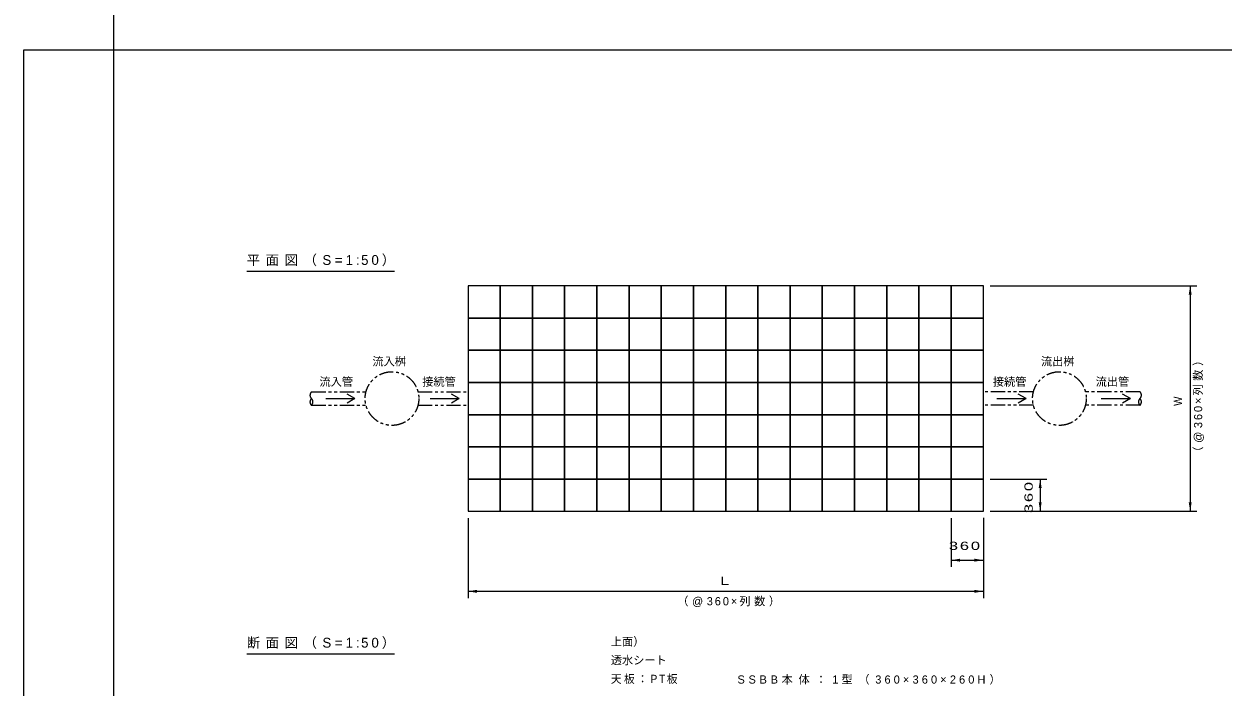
# Model space of a CAD drawing. Units: millimetres at full size, sheet at 1:50. Extents: x 0 to 41050, y -244 to 28700.
# Drawn here: x 0 to 13402, y 7728 to 15139 of the extents above; entities that cross this region are included whole.
import ezdxf
from ezdxf.enums import TextEntityAlignment as Align

# ---------------------------------------------------------------- set-up
doc = ezdxf.new("R2010")
doc.units = ezdxf.units.MM
doc.header["$LTSCALE"] = 50
doc.linetypes.add('USER1', pattern=[6.35, 3.175, -0.635, 0.635, -0.635, 0.635, -0.635])
for name, color, linetype, lineweight in [('P01-SSBB本体', 131, 'Continuous', 13), ('P03-附帯工事', 7, 'USER1', 15), ('P04-寸法線', 142, 'Continuous', 13), ('P05-文字注釈', 7, 'Continuous', 20), ('V-nasSTD', 7, 'Continuous', 13)]:
    doc.layers.add(name, color=color, linetype=linetype, lineweight=lineweight)
doc.styles.add('標準ベクトル', font='')
doc.styles.get('標準ベクトル').set_extended_font_data('標準ベクトル')

# ---------------------------------------------------------------- blocks, each defined once
blk = doc.blocks.new('filled_arrow')
at = {"color": 0, "linetype": 'Continuous', "lineweight": -2}
blk.add_solid([(7.5, 1.25), (0, 0), (7.5, -1.25)], dxfattribs=at)

msp = doc.modelspace()

# ---------------------------------------------------------------- linework, layer by layer
at = {"layer": 'P01-SSBB本体'}
for points in [[(4963.27, 11852.6), (5323.27, 11852.6), (5323.27, 12212.6), (4963.27, 12212.6)], [(5323.27, 11852.6), (5683.27, 11852.6), (5683.27, 12212.6), (5323.27, 12212.6)], [(5683.27, 11852.6), (6043.27, 11852.6), (6043.27, 12212.6), (5683.27, 12212.6)], [(6043.27, 11852.6), (6403.27, 11852.6), (6403.27, 12212.6), (6043.27, 12212.6)], [(6403.27, 11852.6), (6763.27, 11852.6), (6763.27, 12212.6), (6403.27, 12212.6)], [(6763.27, 11852.6), (7123.27, 11852.6), (7123.27, 12212.6), (6763.27, 12212.6)], [(7123.27, 11852.6), (7483.27, 11852.6), (7483.27, 12212.6), (7123.27, 12212.6)], [(7483.27, 11852.6), (7843.27, 11852.6), (7843.27, 12212.6), (7483.27, 12212.6)], [(7843.27, 11852.6), (8203.27, 11852.6), (8203.27, 12212.6), (7843.27, 12212.6)], [(8203.27, 11852.6), (8563.27, 11852.6), (8563.27, 12212.6), (8203.27, 12212.6)], [(8563.27, 11852.6), (8923.27, 11852.6), (8923.27, 12212.6), (8563.27, 12212.6)], [(8923.27, 11852.6), (9283.27, 11852.6), (9283.27, 12212.6), (8923.27, 12212.6)], [(9283.27, 11852.6), (9643.27, 11852.6), (9643.27, 12212.6), (9283.27, 12212.6)], [(9643.27, 11852.6), (10003.27, 11852.6), (10003.27, 12212.6), (9643.27, 12212.6)], [(10003.27, 11852.6), (10363.27, 11852.6), (10363.27, 12212.6), (10003.27, 12212.6)], [(10363.27, 11852.6), (10723.27, 11852.6), (10723.27, 12212.6), (10363.27, 12212.6)], [(4963.27, 11492.6), (5323.27, 11492.6), (5323.27, 11852.6), (4963.27, 11852.6)], [(5323.27, 11492.6), (5683.27, 11492.6), (5683.27, 11852.6), (5323.27, 11852.6)], [(5683.27, 11492.6), (6043.27, 11492.6), (6043.27, 11852.6), (5683.27, 11852.6)], [(6043.27, 11492.6), (6403.27, 11492.6), (6403.27, 11852.6), (6043.27, 11852.6)], [(6403.27, 11492.6), (6763.27, 11492.6), (6763.27, 11852.6), (6403.27, 11852.6)], [(6763.27, 11492.6), (7123.27, 11492.6), (7123.27, 11852.6), (6763.27, 11852.6)], [(7123.27, 11492.6), (7483.27, 11492.6), (7483.27, 11852.6), (7123.27, 11852.6)], [(7483.27, 11492.6), (7843.27, 11492.6), (7843.27, 11852.6), (7483.27, 11852.6)], [(7843.27, 11492.6), (8203.27, 11492.6), (8203.27, 11852.6), (7843.27, 11852.6)], [(8203.27, 11492.6), (8563.27, 11492.6), (8563.27, 11852.6), (8203.27, 11852.6)], [(8563.27, 11492.6), (8923.27, 11492.6), (8923.27, 11852.6), (8563.27, 11852.6)], [(8923.27, 11492.6), (9283.27, 11492.6), (9283.27, 11852.6), (8923.27, 11852.6)], [(9283.27, 11492.6), (9643.27, 11492.6), (9643.27, 11852.6), (9283.27, 11852.6)], [(9643.27, 11492.6), (10003.27, 11492.6), (10003.27, 11852.6), (9643.27, 11852.6)], [(10003.27, 11492.6), (10363.27, 11492.6), (10363.27, 11852.6), (10003.27, 11852.6)], [(10363.27, 11492.6), (10723.27, 11492.6), (10723.27, 11852.6), (10363.27, 11852.6)], [(4963.27, 11132.6), (5323.27, 11132.6), (5323.27, 11492.6), (4963.27, 11492.6)], [(5323.27, 11132.6), (5683.27, 11132.6), (5683.27, 11492.6), (5323.27, 11492.6)], [(5683.27, 11132.6), (6043.27, 11132.6), (6043.27, 11492.6), (5683.27, 11492.6)], [(6043.27, 11132.6), (6403.27, 11132.6), (6403.27, 11492.6), (6043.27, 11492.6)], [(6403.27, 11132.6), (6763.27, 11132.6), (6763.27, 11492.6), (6403.27, 11492.6)], [(6763.27, 11132.6), (7123.27, 11132.6), (7123.27, 11492.6), (6763.27, 11492.6)], [(7123.27, 11132.6), (7483.27, 11132.6), (7483.27, 11492.6), (7123.27, 11492.6)], [(7483.27, 11132.6), (7843.27, 11132.6), (7843.27, 11492.6), (7483.27, 11492.6)], [(7843.27, 11132.6), (8203.27, 11132.6), (8203.27, 11492.6), (7843.27, 11492.6)], [(8203.27, 11132.6), (8563.27, 11132.6), (8563.27, 11492.6), (8203.27, 11492.6)], [(8563.27, 11132.6), (8923.27, 11132.6), (8923.27, 11492.6), (8563.27, 11492.6)], [(8923.27, 11132.6), (9283.27, 11132.6), (9283.27, 11492.6), (8923.27, 11492.6)], [(9283.27, 11132.6), (9643.27, 11132.6), (9643.27, 11492.6), (9283.27, 11492.6)], [(9643.27, 11132.6), (10003.27, 11132.6), (10003.27, 11492.6), (9643.27, 11492.6)], [(10003.27, 11132.6), (10363.27, 11132.6), (10363.27, 11492.6), (10003.27, 11492.6)], [(10363.27, 11132.6), (10723.27, 11132.6), (10723.27, 11492.6), (10363.27, 11492.6)], [(4963.27, 10772.6), (5323.27, 10772.6), (5323.27, 11132.6), (4963.27, 11132.6)], [(5323.27, 10772.6), (5683.27, 10772.6), (5683.27, 11132.6), (5323.27, 11132.6)], [(5683.27, 10772.6), (6043.27, 10772.6), (6043.27, 11132.6), (5683.27, 11132.6)], [(6043.27, 10772.6), (6403.27, 10772.6), (6403.27, 11132.6), (6043.27, 11132.6)], [(6403.27, 10772.6), (6763.27, 10772.6), (6763.27, 11132.6), (6403.27, 11132.6)], [(6763.27, 10772.6), (7123.27, 10772.6), (7123.27, 11132.6), (6763.27, 11132.6)], [(7123.27, 10772.6), (7483.27, 10772.6), (7483.27, 11132.6), (7123.27, 11132.6)], [(7483.27, 10772.6), (7843.27, 10772.6), (7843.27, 11132.6), (7483.27, 11132.6)], [(7843.27, 10772.6), (8203.27, 10772.6), (8203.27, 11132.6), (7843.27, 11132.6)], [(8203.27, 10772.6), (8563.27, 10772.6), (8563.27, 11132.6), (8203.27, 11132.6)], [(8563.27, 10772.6), (8923.27, 10772.6), (8923.27, 11132.6), (8563.27, 11132.6)], [(8923.27, 10772.6), (9283.27, 10772.6), (9283.27, 11132.6), (8923.27, 11132.6)], [(9283.27, 10772.6), (9643.27, 10772.6), (9643.27, 11132.6), (9283.27, 11132.6)], [(9643.27, 10772.6), (10003.27, 10772.6), (10003.27, 11132.6), (9643.27, 11132.6)], [(10003.27, 10772.6), (10363.27, 10772.6), (10363.27, 11132.6), (10003.27, 11132.6)], [(10363.27, 10772.6), (10723.27, 10772.6), (10723.27, 11132.6), (10363.27, 11132.6)], [(4963.27, 10412.6), (5323.27, 10412.6), (5323.27, 10772.6), (4963.27, 10772.6)], [(5323.27, 10412.6), (5683.27, 10412.6), (5683.27, 10772.6), (5323.27, 10772.6)], [(5683.27, 10412.6), (6043.27, 10412.6), (6043.27, 10772.6), (5683.27, 10772.6)], [(6043.27, 10412.6), (6403.27, 10412.6), (6403.27, 10772.6), (6043.27, 10772.6)], [(6403.27, 10412.6), (6763.27, 10412.6), (6763.27, 10772.6), (6403.27, 10772.6)], [(6763.27, 10412.6), (7123.27, 10412.6), (7123.27, 10772.6), (6763.27, 10772.6)], [(7123.27, 10412.6), (7483.27, 10412.6), (7483.27, 10772.6), (7123.27, 10772.6)], [(7483.27, 10412.6), (7843.27, 10412.6), (7843.27, 10772.6), (7483.27, 10772.6)], [(7843.27, 10412.6), (8203.27, 10412.6), (8203.27, 10772.6), (7843.27, 10772.6)], [(8203.27, 10412.6), (8563.27, 10412.6), (8563.27, 10772.6), (8203.27, 10772.6)], [(8563.27, 10412.6), (8923.27, 10412.6), (8923.27, 10772.6), (8563.27, 10772.6)], [(8923.27, 10412.6), (9283.27, 10412.6), (9283.27, 10772.6), (8923.27, 10772.6)], [(9283.27, 10412.6), (9643.27, 10412.6), (9643.27, 10772.6), (9283.27, 10772.6)], [(9643.27, 10412.6), (10003.27, 10412.6), (10003.27, 10772.6), (9643.27, 10772.6)], [(10003.27, 10412.6), (10363.27, 10412.6), (10363.27, 10772.6), (10003.27, 10772.6)], [(10363.27, 10412.6), (10723.27, 10412.6), (10723.27, 10772.6), (10363.27, 10772.6)], [(4963.27, 10052.6), (5323.27, 10052.6), (5323.27, 10412.6), (4963.27, 10412.6)], [(5323.27, 10052.6), (5683.27, 10052.6), (5683.27, 10412.6), (5323.27, 10412.6)], [(5683.27, 10052.6), (6043.27, 10052.6), (6043.27, 10412.6), (5683.27, 10412.6)], [(6043.27, 10052.6), (6403.27, 10052.6), (6403.27, 10412.6), (6043.27, 10412.6)], [(6403.27, 10052.6), (6763.27, 10052.6), (6763.27, 10412.6), (6403.27, 10412.6)], [(6763.27, 10052.6), (7123.27, 10052.6), (7123.27, 10412.6), (6763.27, 10412.6)], [(7123.27, 10052.6), (7483.27, 10052.6), (7483.27, 10412.6), (7123.27, 10412.6)], [(7483.27, 10052.6), (7843.27, 10052.6), (7843.27, 10412.6), (7483.27, 10412.6)], [(7843.27, 10052.6), (8203.27, 10052.6), (8203.27, 10412.6), (7843.27, 10412.6)], [(8203.27, 10052.6), (8563.27, 10052.6), (8563.27, 10412.6), (8203.27, 10412.6)], [(8563.27, 10052.6), (8923.27, 10052.6), (8923.27, 10412.6), (8563.27, 10412.6)], [(8923.27, 10052.6), (9283.27, 10052.6), (9283.27, 10412.6), (8923.27, 10412.6)], [(9283.27, 10052.6), (9643.27, 10052.6), (9643.27, 10412.6), (9283.27, 10412.6)], [(9643.27, 10052.6), (10003.27, 10052.6), (10003.27, 10412.6), (9643.27, 10412.6)], [(10003.27, 10052.6), (10363.27, 10052.6), (10363.27, 10412.6), (10003.27, 10412.6)], [(10363.27, 10052.6), (10723.27, 10052.6), (10723.27, 10412.6), (10363.27, 10412.6)], [(4963.27, 9692.6), (5323.27, 9692.6), (5323.27, 10052.6), (4963.27, 10052.6)], [(5323.27, 9692.6), (5683.27, 9692.6), (5683.27, 10052.6), (5323.27, 10052.6)], [(5683.27, 9692.6), (6043.27, 9692.6), (6043.27, 10052.6), (5683.27, 10052.6)], [(6043.27, 9692.6), (6403.27, 9692.6), (6403.27, 10052.6), (6043.27, 10052.6)], [(6403.27, 9692.6), (6763.27, 9692.6), (6763.27, 10052.6), (6403.27, 10052.6)], [(6763.27, 9692.6), (7123.27, 9692.6), (7123.27, 10052.6), (6763.27, 10052.6)], [(7123.27, 9692.6), (7483.27, 9692.6), (7483.27, 10052.6), (7123.27, 10052.6)], [(7483.27, 9692.6), (7843.27, 9692.6), (7843.27, 10052.6), (7483.27, 10052.6)], [(7843.27, 9692.6), (8203.27, 9692.6), (8203.27, 10052.6), (7843.27, 10052.6)], [(8203.27, 9692.6), (8563.27, 9692.6), (8563.27, 10052.6), (8203.27, 10052.6)], [(8563.27, 9692.6), (8923.27, 9692.6), (8923.27, 10052.6), (8563.27, 10052.6)], [(8923.27, 9692.6), (9283.27, 9692.6), (9283.27, 10052.6), (8923.27, 10052.6)], [(9283.27, 9692.6), (9643.27, 9692.6), (9643.27, 10052.6), (9283.27, 10052.6)], [(9643.27, 9692.6), (10003.27, 9692.6), (10003.27, 10052.6), (9643.27, 10052.6)], [(10003.27, 9692.6), (10363.27, 9692.6), (10363.27, 10052.6), (10003.27, 10052.6)], [(10363.27, 9692.6), (10723.27, 9692.6), (10723.27, 10052.6), (10363.27, 10052.6)]]:
    msp.add_lwpolyline(points, close=True, dxfattribs=at)
at = {"layer": 'P03-附帯工事'}
for p, q in [((3213.27, 11027.6), (3822.79, 11027.6)), ((4403.74, 11027.6), (4963.27, 11027.6)), ((11282.79, 11027.6), (10723.27, 11027.6)), ((12473.27, 11027.6), (11863.74, 11027.6)), ((3213.27, 10877.6), (3822.79, 10877.6)), ((4403.74, 10877.6), (4963.27, 10877.6)), ((11282.79, 10877.6), (10723.27, 10877.6)), ((12473.27, 10877.6), (11863.74, 10877.6))]:
    msp.add_line(p, q, dxfattribs=at)
at = {"layer": 'P03-附帯工事', "color": 2, "linetype": 'Continuous', "lineweight": 13}
for points in [[(3374.12, 10952.6), (3699.68, 10952.6), (3612.2, 11003.26)], [(4540.15, 10952.6), (4865.71, 10952.6), (4778.23, 11003.26)], [(10874.82, 10952.6), (11200.38, 10952.6), (11112.9, 11003.26)], [(12040.85, 10952.6), (12366.41, 10952.6), (12278.92, 11003.26)], [(3374.12, 10952.6), (3699.68, 10952.6), (3612.2, 10901.93)], [(4540.15, 10952.6), (4865.71, 10952.6), (4778.23, 10901.93)], [(10874.82, 10952.6), (11200.38, 10952.6), (11112.9, 10901.93)], [(12040.85, 10952.6), (12366.41, 10952.6), (12278.92, 10901.93)]]:
    msp.add_lwpolyline(points, dxfattribs=at)
at = {"layer": 'P03-附帯工事'}
for centre in [(4113.27, 10952.6), (11573.27, 10952.6)]:
    msp.add_circle(centre, 300, dxfattribs=at)
for centre, start, end in [((3247.41, 10990.1), 132.3169, 227.6831), ((12439.12, 10990.1), 312.3169, 47.6831), ((3247.41, 10915.1), 132.3169, 227.6831), ((3179.12, 10915.1), 312.3169, 47.6831), ((12507.41, 10915.1), 132.3169, 227.6831), ((12439.12, 10915.1), 312.3169, 47.6831)]:
    msp.add_arc(centre, 50.72, start, end, dxfattribs=at)
at = {"layer": 'P04-寸法線'}
for p, q in [((10798.27, 12212.6), (13109.98, 12212.6)), ((13034.98, 12212.6), (13034.98, 9692.6)), ((10798.27, 10052.6), (11433.32, 10052.6)), ((11358.32, 10052.6), (11358.32, 9692.6)), ((10798.27, 9692.6), (11433.32, 9692.6)), ((10798.27, 9692.6), (13109.98, 9692.6)), ((4963.27, 9617.6), (4963.27, 8723.05)), ((10363.27, 9617.6), (10363.27, 9071.23)), ((10723.27, 9620.1), (10723.27, 9071.23)), ((10723.27, 9617.6), (10723.27, 8723.05)), ((10363.27, 9146.23), (10723.27, 9146.23)), ((4963.27, 8798.05), (10723.27, 8798.05))]:
    msp.add_line(p, q, dxfattribs=at)
at = {"layer": 'P05-文字注釈'}
for p, q in [((2489.89, 12376.46), (4139.89, 12376.46)), ((2489.89, 8098.99), (4139.89, 8098.99))]:
    msp.add_line(p, q, dxfattribs=at)
msp.add_lwpolyline([(0, 14850), (21000, 14850), (21000, 0), (0, 0)], close=True, dxfattribs=at)
at = {"layer": 'V-nasSTD'}
msp.add_line((1000, 28700), (1000, 1000), dxfattribs=at)

# ---------------------------------------------------------------- block references
at = {"layer": 'P04-寸法線', "xscale": 13.3, "yscale": 13.3}
for p, rotation in [((13034.98, 12212.6), 270), ((11358.32, 10052.6), 270), ((11358.32, 9692.6), 90), ((13034.98, 9692.6), 90), ((10723.27, 9146.23), 180), ((10723.27, 8798.05), 180)]:
    msp.add_blockref('filled_arrow', p, dxfattribs=dict(at, rotation=rotation))
for p in [(10363.27, 9146.23), (4963.27, 8798.05)]:
    msp.add_blockref('filled_arrow', p, dxfattribs=at)

# ---------------------------------------------------------------- texts
at = {"layer": 'P04-寸法線', "style": '標準ベクトル', "width": 0.9}
msp.add_text('W', height=91.64, rotation=90, dxfattribs=at).set_placement((12852.02, 10923.01), align=Align.TOP_CENTER)
at = {"layer": 'P04-寸法線', "style": '標準ベクトル', "width": 1.5}
msp.add_text('L', height=91.64, dxfattribs=at).set_placement((7832.83, 8960.55), align=Align.TOP_CENTER)
at = {"layer": 'P04-寸法線', "color": 7, "style": '標準ベクトル'}
for s, p in [('上面）', (6559.68, 8281.68)), ('透水シート', (6559.68, 8073.34))]:
    msp.add_text(s, height=91.64, dxfattribs=at).set_placement(p, align=Align.TOP_LEFT)
at = {"layer": 'P04-寸法線', "insert": (11183.21, 9856.55), "char_height": 91.64, "attachment_point": 2, "rotation": 90, "style": '標準ベクトル'}
msp.add_mtext('\\T1.2;\\W1.5;360', dxfattribs=at)
at = {"layer": 'P04-寸法線', "insert": (10521.91, 9352.52), "char_height": 91.64, "attachment_point": 2, "style": '標準ベクトル'}
msp.add_mtext('\\T1.2;\\W1.5;360', dxfattribs=at)
at = {"layer": 'P04-寸法線', "color": 7, "char_height": 91.64, "attachment_point": 1, "style": '標準ベクトル'}
for s, insert in [('\\T1.24;\\W0.95;天板：PT板', (6559.68, 7865.01)), ('\\T1.51;SSBB本体：1型（360×360×260H）', (7974.85, 7858.12))]:
    msp.add_mtext(s, dxfattribs=dict(at, insert=insert))
at = {"layer": 'P05-文字注釈', "style": '標準ベクトル'}
for s, p in [('流入桝', (3894.33, 11413.77)), ('流出桝', (11367.1, 11413.77)), ('流入管', (3302.46, 11186.41)), ('接続管', (4451.68, 11186.41)), ('接続管', (10828.68, 11186.41)), ('流出管', (11978.04, 11186.41))]:
    msp.add_text(s, height=91.64, dxfattribs=at).set_placement(p, align=Align.TOP_LEFT)
at = {"layer": 'P05-文字注釈', "attachment_point": 1, "style": '標準ベクトル'}
for s, insert, char_height in [('\\T1.41;平面図（S=1:50）', (2489.89, 12556.46), 110), ('\\T1.32;（@360×列数）', (7302.17, 8733.23), 91.64), ('\\T1.41;断面図（S=1:50）', (2489.89, 8278.99), 110)]:
    msp.add_mtext(s, dxfattribs=dict(at, insert=insert, char_height=char_height))
at = {"layer": 'P05-文字注釈', "insert": (13077.7, 10293.07), "char_height": 91.64, "attachment_point": 1, "rotation": 90, "style": '標準ベクトル'}
msp.add_mtext('\\T1.32;（@360×列数）', dxfattribs=at)

doc.saveas('drawing.dxf')
